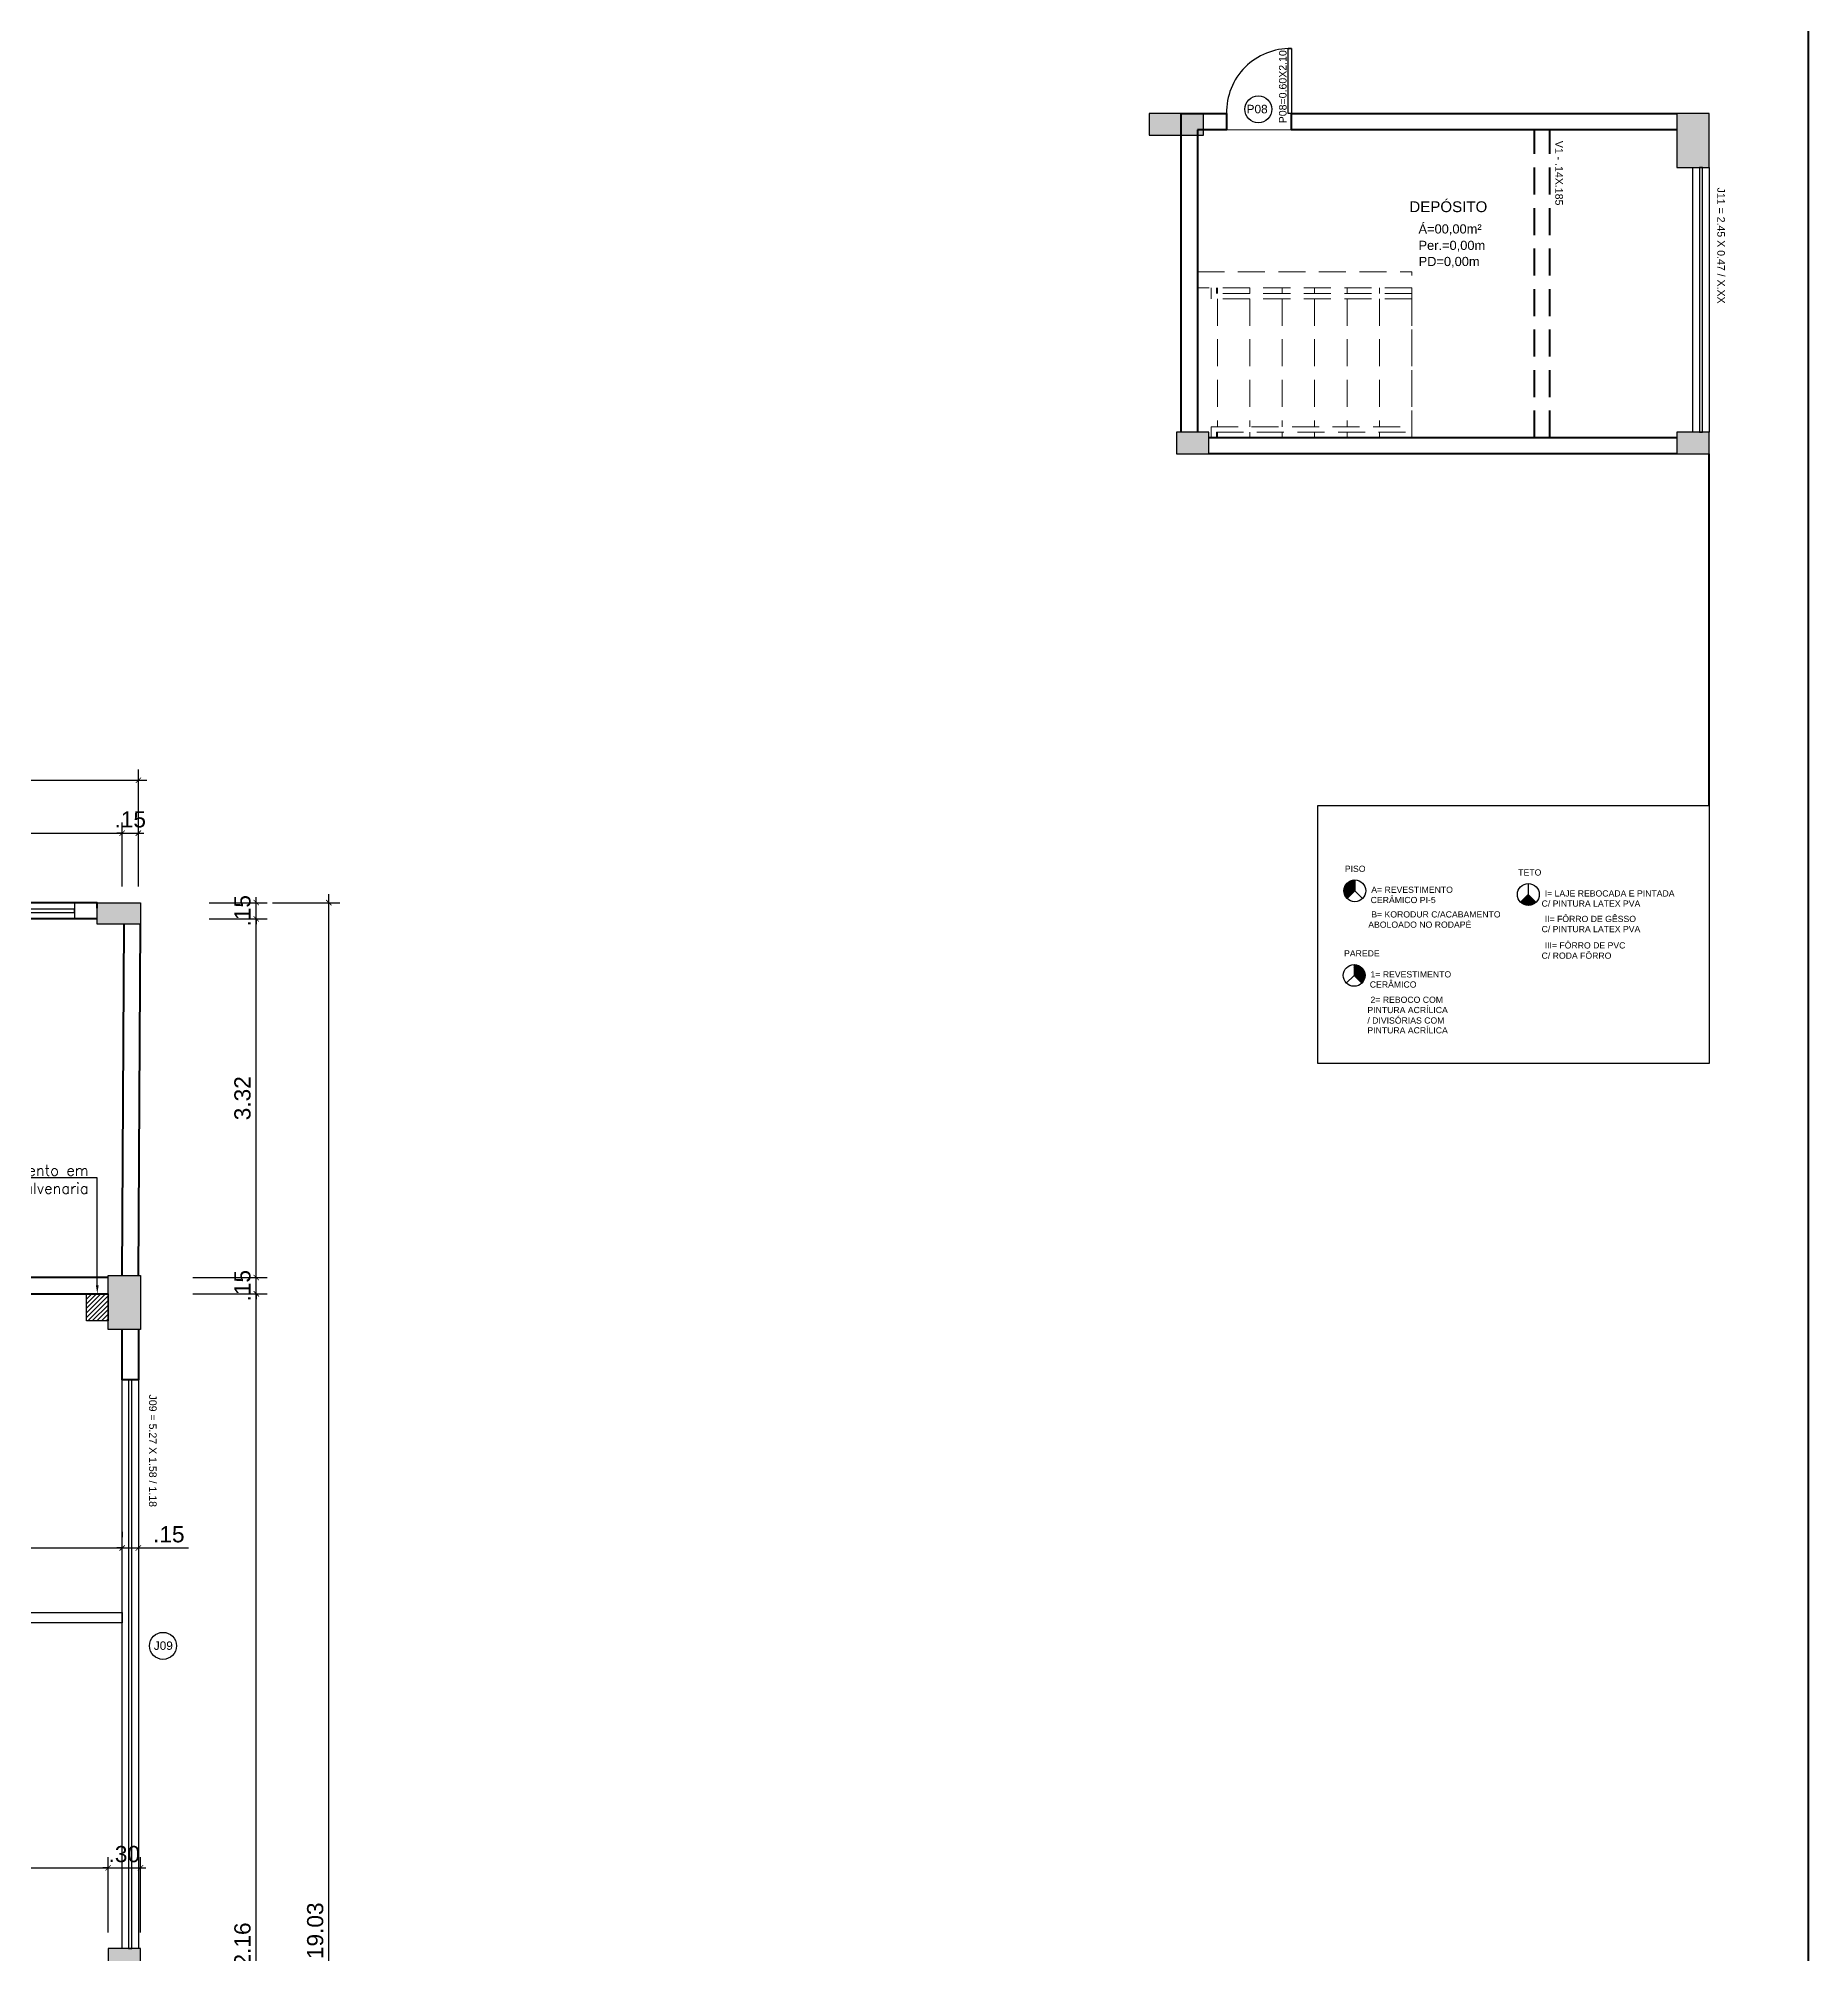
# Model space of a CAD drawing. Header units: metres. Extents: x -15851 to -15710, y 6781 to 6850.
# Drawn here: x -15793.91 to -15777.53, y 6796.44 to 6814.17 of the extents above; entities that cross this region are included whole.
import ezdxf
from ezdxf import colors
from ezdxf.entities.mleader import LeaderData, LeaderLine
from ezdxf.math import Vec2, Vec3

# ---------------------------------------------------------------- set-up
doc = ezdxf.new("R2010")
doc.units = ezdxf.units.M
doc.linetypes.add('HIDDEN', pattern=[0.375, 0.25, -0.125])
for name, color, linetype in [('02', 2, 'Continuous'), ('1', 1, 'Continuous'), ('ARCO', 1, 'Continuous'), ('Divisórias de Gesso Acartonado', 42, 'Continuous'), ('ESQUADRIAS', 2, 'Continuous'), ('pilares', 253, 'Continuous'), ('Shafts', 1, 'Continuous'), ('TEXTO', 7, 'Continuous'), ('Texto Esquadrias', 7, 'Continuous'), ('Texto Perimetro e Pé Direito', 7, 'Continuous')]:
    doc.layers.add(name, color=color, linetype=linetype)
for name, color, linetype, lineweight in [('cota', 18, 'Continuous', 9), ('linha', 1, 'Continuous', 9), ('Linha 1', 1, 'Continuous', 13), ('linha2', 2, 'Continuous', 20), ('parede', 8, 'Continuous', 80), ('PISO', 8, 'Continuous', 13)]:
    doc.layers.add(name, color=color, linetype=linetype, lineweight=lineweight)
doc.styles.add('AMBI', font='arial.ttf')
doc.styles.add('arial', font='arial.ttf')
doc.styles.add('romans', font='romans.shx')
doc.dimstyles.new('1-50', dxfattribs={"dimtxt": 0.15, "dimasz": 0.05, "dimexe": 0.1, "dimexo": 0.15, "dimgap": 0.05, "dimtad": 1, "dimzin": 4, "dimdsep": 46, "dimtxsty": 'arial', "dimblk": 'ARCHTICK', "dimcen": 0, "dimdle": 0.08, "dimclrd": 256, "dimclre": 256, "dimclrt": 256, "dimadec": 1, "dimazin": 0, "dimtfac": 1, "dimtix": 1, "dimtmove": 0, "dimatfit": 0, "dimldrblk": 'ARCHTICK', "dimfxl": 1, "dimtolj": 1, "dimarcsym": 0})

# ---------------------------------------------------------------- blocks, each defined once
blk = doc.blocks.new('_ArchTick')
at = {"color": 0, "linetype": 'ByBlock', "const_width": 0.15}
blk.add_lwpolyline([(-0.5, -0.5), (0.5, 0.5)], dxfattribs=at)
blk = doc.blocks.new('*D62')
at = {"layer": 'cota', "lineweight": -2, "transparency": 16777216}
for p, q in [((-15798.007, 6806.317), (-15798.007, 6806.91)), ((-15793.137, 6806.317), (-15793.137, 6806.91)), ((-15798.087, 6806.81), (-15793.057, 6806.81))]:
    blk.add_line(p, q, dxfattribs=at)
at = {"layer": 'Defpoints', "color": 0, "transparency": 16777216}
for p in [(-15793.137, 6806.81), (-15798.007, 6806.167), (-15793.137, 6806.167)]:
    blk.add_point(p, dxfattribs=at)
at = {"layer": 'cota', "lineweight": -2, "transparency": 16777216, "xscale": 0.05, "yscale": 0.05, "zscale": 0.05, "rotation": 180}
blk.add_blockref('_ArchTick', (-15798.007, 6806.81), dxfattribs=at)
at = {"layer": 'cota', "lineweight": -2, "transparency": 16777216, "xscale": 0.05, "yscale": 0.05, "zscale": 0.05}
blk.add_blockref('_ArchTick', (-15793.137, 6806.81), dxfattribs=at)
at = {"layer": 'cota', "transparency": 16777216, "insert": (-15795.572, 6806.937), "char_height": 0.15, "attachment_point": 5, "style": 'arial'}
blk.add_mtext('\\A1;4.87', dxfattribs=at)
blk = doc.blocks.new('*D63')
at = {"layer": 'cota', "lineweight": -2, "transparency": 16777216}
for p, q in [((-15817.147, 6806.317), (-15817.147, 6807.4)), ((-15792.987, 6806.317), (-15792.987, 6807.4)), ((-15817.227, 6807.3), (-15792.907, 6807.3))]:
    blk.add_line(p, q, dxfattribs=at)
at = {"layer": 'Defpoints', "color": 0, "transparency": 16777216}
for p in [(-15792.987, 6807.3), (-15817.147, 6806.167), (-15792.987, 6806.167)]:
    blk.add_point(p, dxfattribs=at)
at = {"layer": 'cota', "lineweight": -2, "transparency": 16777216, "xscale": 0.05, "yscale": 0.05, "zscale": 0.05, "rotation": 180}
blk.add_blockref('_ArchTick', (-15817.147, 6807.3), dxfattribs=at)
at = {"layer": 'cota', "lineweight": -2, "transparency": 16777216, "xscale": 0.05, "yscale": 0.05, "zscale": 0.05}
blk.add_blockref('_ArchTick', (-15792.987, 6807.3), dxfattribs=at)
at = {"layer": 'cota', "transparency": 16777216, "insert": (-15805.067, 6807.427), "char_height": 0.15, "attachment_point": 5, "style": 'arial'}
blk.add_mtext('\\A1;24.16', dxfattribs=at)
blk = doc.blocks.new('*D64')
at = {"layer": 'cota', "lineweight": -2, "transparency": 16777216}
for p, q in [((-15793.137, 6806.317), (-15793.137, 6806.91)), ((-15792.987, 6806.317), (-15792.987, 6806.91)), ((-15793.137, 6806.81), (-15793.187, 6806.81)), ((-15793.137, 6806.81), (-15792.987, 6806.81)), ((-15792.987, 6806.81), (-15792.937, 6806.81))]:
    blk.add_line(p, q, dxfattribs=at)
at = {"layer": 'Defpoints', "color": 0, "transparency": 16777216}
for p in [(-15792.987, 6806.81), (-15793.137, 6806.167), (-15792.987, 6806.167)]:
    blk.add_point(p, dxfattribs=at)
at = {"layer": 'cota', "lineweight": -2, "transparency": 16777216, "xscale": 0.05, "yscale": 0.05, "zscale": 0.05}
blk.add_blockref('_ArchTick', (-15793.137, 6806.81), dxfattribs=at)
at = {"layer": 'cota', "lineweight": -2, "transparency": 16777216, "xscale": 0.05, "yscale": 0.05, "zscale": 0.05, "rotation": 180}
blk.add_blockref('_ArchTick', (-15792.987, 6806.81), dxfattribs=at)
at = {"layer": 'cota', "transparency": 16777216, "insert": (-15793.062, 6806.937), "char_height": 0.15, "attachment_point": 5, "style": 'arial'}
blk.add_mtext('\\A1;.15', dxfattribs=at)
blk = doc.blocks.new('*D94')
at = {"layer": 'cota', "lineweight": -2, "transparency": 16777216}
for p, q in [((-15797.747, 6796.637), (-15797.747, 6797.334)), ((-15793.267, 6796.637), (-15793.267, 6797.334)), ((-15797.827, 6797.234), (-15793.187, 6797.234))]:
    blk.add_line(p, q, dxfattribs=at)
at = {"layer": 'Defpoints', "color": 0, "transparency": 16777216}
for p in [(-15793.267, 6797.234), (-15797.747, 6796.487), (-15793.267, 6796.487)]:
    blk.add_point(p, dxfattribs=at)
at = {"layer": 'cota', "lineweight": -2, "transparency": 16777216, "xscale": 0.05, "yscale": 0.05, "zscale": 0.05, "rotation": 180}
blk.add_blockref('_ArchTick', (-15797.747, 6797.234), dxfattribs=at)
at = {"layer": 'cota', "lineweight": -2, "transparency": 16777216, "xscale": 0.05, "yscale": 0.05, "zscale": 0.05}
blk.add_blockref('_ArchTick', (-15793.267, 6797.234), dxfattribs=at)
at = {"layer": 'cota', "transparency": 16777216, "insert": (-15795.507, 6797.361), "char_height": 0.15, "attachment_point": 5, "style": 'arial'}
blk.add_mtext('\\A1;4.48', dxfattribs=at)
blk = doc.blocks.new('*D95')
at = {"layer": 'cota', "lineweight": -2, "transparency": 16777216}
for p, q in [((-15793.267, 6796.637), (-15793.267, 6797.334)), ((-15792.967, 6796.637), (-15792.967, 6797.334)), ((-15793.267, 6797.234), (-15793.317, 6797.234)), ((-15793.267, 6797.234), (-15792.967, 6797.234)), ((-15792.967, 6797.234), (-15792.917, 6797.234))]:
    blk.add_line(p, q, dxfattribs=at)
at = {"layer": 'Defpoints', "color": 0, "transparency": 16777216}
for p in [(-15792.967, 6797.234), (-15793.267, 6796.487), (-15792.967, 6796.487)]:
    blk.add_point(p, dxfattribs=at)
at = {"layer": 'cota', "lineweight": -2, "transparency": 16777216, "xscale": 0.05, "yscale": 0.05, "zscale": 0.05}
blk.add_blockref('_ArchTick', (-15793.267, 6797.234), dxfattribs=at)
at = {"layer": 'cota', "lineweight": -2, "transparency": 16777216, "xscale": 0.05, "yscale": 0.05, "zscale": 0.05, "rotation": 180}
blk.add_blockref('_ArchTick', (-15792.967, 6797.234), dxfattribs=at)
at = {"layer": 'cota', "transparency": 16777216, "insert": (-15793.117, 6797.361), "char_height": 0.15, "attachment_point": 5, "style": 'arial'}
blk.add_mtext('\\A1;.30', dxfattribs=at)
blk = doc.blocks.new('*D107')
at = {"layer": 'cota', "lineweight": -2, "transparency": 16777216}
for p, q in [((-15791.896, 6790.307), (-15791.896, 6802.627)), ((-15792.482, 6802.547), (-15791.796, 6802.547)), ((-15792.482, 6790.387), (-15791.796, 6790.387))]:
    blk.add_line(p, q, dxfattribs=at)
at = {"layer": 'Defpoints', "color": 0, "transparency": 16777216}
for p in [(-15792.632, 6802.547), (-15791.896, 6802.547), (-15792.632, 6790.387)]:
    blk.add_point(p, dxfattribs=at)
at = {"layer": 'cota', "lineweight": -2, "transparency": 16777216, "xscale": 0.05, "yscale": 0.05, "zscale": 0.05}
for p, rotation in [((-15791.896, 6802.547), 90), ((-15791.896, 6790.387), 270)]:
    blk.add_blockref('_ArchTick', p, dxfattribs=dict(at, rotation=rotation))
at = {"layer": 'cota', "transparency": 16777216, "insert": (-15792.023, 6796.467), "char_height": 0.15, "attachment_point": 5, "rotation": 90, "style": 'arial'}
blk.add_mtext('\\A1;12.16', dxfattribs=at)
blk = doc.blocks.new('*D108')
at = {"layer": 'cota', "lineweight": -2, "transparency": 16777216}
for p, q in [((-15792.482, 6802.697), (-15791.796, 6802.697)), ((-15791.896, 6802.697), (-15791.896, 6802.747)), ((-15791.896, 6802.547), (-15791.896, 6802.697)), ((-15792.482, 6802.547), (-15791.796, 6802.547)), ((-15791.896, 6802.547), (-15791.896, 6802.497))]:
    blk.add_line(p, q, dxfattribs=at)
at = {"layer": 'Defpoints', "color": 0, "transparency": 16777216}
for p in [(-15792.632, 6802.697), (-15791.896, 6802.697), (-15792.632, 6802.547)]:
    blk.add_point(p, dxfattribs=at)
at = {"layer": 'cota', "lineweight": -2, "transparency": 16777216, "xscale": 0.05, "yscale": 0.05, "zscale": 0.05}
for p, rotation in [((-15791.896, 6802.697), 270), ((-15791.896, 6802.547), 90)]:
    blk.add_blockref('_ArchTick', p, dxfattribs=dict(at, rotation=rotation))
at = {"layer": 'cota', "transparency": 16777216, "insert": (-15792.023, 6802.622), "char_height": 0.15, "attachment_point": 5, "rotation": 90, "style": 'arial'}
blk.add_mtext('\\A1;.15', dxfattribs=at)
blk = doc.blocks.new('*D109')
at = {"layer": 'cota', "lineweight": -2, "transparency": 16777216}
for p, q in [((-15791.746, 6806.167), (-15791.124, 6806.167)), ((-15791.224, 6787.057), (-15791.224, 6806.247)), ((-15792.182, 6787.137), (-15791.124, 6787.137))]:
    blk.add_line(p, q, dxfattribs=at)
at = {"layer": 'Defpoints', "color": 0, "transparency": 16777216}
for p in [(-15791.896, 6806.167), (-15791.224, 6806.167), (-15792.332, 6787.137)]:
    blk.add_point(p, dxfattribs=at)
at = {"layer": 'cota', "lineweight": -2, "transparency": 16777216, "xscale": 0.05, "yscale": 0.05, "zscale": 0.05}
for p, rotation in [((-15791.224, 6806.167), 90), ((-15791.224, 6787.137), 270)]:
    blk.add_blockref('_ArchTick', p, dxfattribs=dict(at, rotation=rotation))
at = {"layer": 'cota', "transparency": 16777216, "insert": (-15791.35, 6796.652), "char_height": 0.15, "attachment_point": 5, "rotation": 90, "style": 'arial'}
blk.add_mtext('\\A1;19.03', dxfattribs=at)
blk = doc.blocks.new('*D131')
at = {"layer": 'cota', "lineweight": -2, "transparency": 16777216}
for p, q in [((-15800.077, 6800.387), (-15800.077, 6800.095)), ((-15793.137, 6800.345), (-15793.137, 6800.295)), ((-15800.157, 6800.195), (-15793.057, 6800.195))]:
    blk.add_line(p, q, dxfattribs=at)
at = {"layer": 'Defpoints', "color": 0, "transparency": 16777216}
for p in [(-15800.077, 6800.537), (-15793.137, 6800.195), (-15793.137, 6800.195)]:
    blk.add_point(p, dxfattribs=at)
at = {"layer": 'cota', "lineweight": -2, "transparency": 16777216, "xscale": 0.05, "yscale": 0.05, "zscale": 0.05, "rotation": 180}
blk.add_blockref('_ArchTick', (-15800.077, 6800.195), dxfattribs=at)
at = {"layer": 'cota', "lineweight": -2, "transparency": 16777216, "xscale": 0.05, "yscale": 0.05, "zscale": 0.05}
blk.add_blockref('_ArchTick', (-15793.137, 6800.195), dxfattribs=at)
at = {"layer": 'cota', "transparency": 16777216, "insert": (-15796.607, 6800.321), "char_height": 0.15, "attachment_point": 5, "style": 'arial'}
blk.add_mtext('\\A1;6.94', dxfattribs=at)
blk = doc.blocks.new('*D132')
at = {"layer": 'cota', "lineweight": -2, "transparency": 16777216}
for p, q in [((-15793.137, 6800.345), (-15793.137, 6800.295)), ((-15792.987, 6800.345), (-15792.987, 6800.295)), ((-15793.137, 6800.195), (-15793.187, 6800.195)), ((-15793.137, 6800.195), (-15792.987, 6800.195)), ((-15792.987, 6800.195), (-15792.523, 6800.195))]:
    blk.add_line(p, q, dxfattribs=at)
at = {"layer": 'Defpoints', "color": 0, "transparency": 16777216}
for p in [(-15793.137, 6800.195), (-15792.987, 6800.195), (-15792.987, 6800.195)]:
    blk.add_point(p, dxfattribs=at)
at = {"layer": 'cota', "lineweight": -2, "transparency": 16777216, "xscale": 0.05, "yscale": 0.05, "zscale": 0.05}
blk.add_blockref('_ArchTick', (-15793.137, 6800.195), dxfattribs=at)
at = {"layer": 'cota', "lineweight": -2, "transparency": 16777216, "xscale": 0.05, "yscale": 0.05, "zscale": 0.05, "rotation": 180}
blk.add_blockref('_ArchTick', (-15792.987, 6800.195), dxfattribs=at)
at = {"layer": 'cota', "transparency": 16777216, "insert": (-15792.705, 6800.321), "char_height": 0.15, "attachment_point": 5, "style": 'arial'}
blk.add_mtext('\\A1;.15', dxfattribs=at)
blk = doc.blocks.new('*D144')
at = {"layer": 'cota', "lineweight": -2, "transparency": 16777216}
for p, q in [((-15792.332, 6806.017), (-15791.796, 6806.017)), ((-15791.896, 6802.617), (-15791.896, 6806.097)), ((-15792.332, 6802.697), (-15791.796, 6802.697))]:
    blk.add_line(p, q, dxfattribs=at)
at = {"layer": 'Defpoints', "color": 0, "transparency": 16777216}
for p in [(-15792.482, 6806.017), (-15791.896, 6806.017), (-15792.482, 6802.697)]:
    blk.add_point(p, dxfattribs=at)
at = {"layer": 'cota', "lineweight": -2, "transparency": 16777216, "xscale": 0.05, "yscale": 0.05, "zscale": 0.05}
for p, rotation in [((-15791.896, 6806.017), 90), ((-15791.896, 6802.697), 270)]:
    blk.add_blockref('_ArchTick', p, dxfattribs=dict(at, rotation=rotation))
at = {"layer": 'cota', "transparency": 16777216, "insert": (-15792.023, 6804.357), "char_height": 0.15, "attachment_point": 5, "rotation": 90, "style": 'arial'}
blk.add_mtext('\\A1;3.32', dxfattribs=at)
blk = doc.blocks.new('*D145')
at = {"layer": 'cota', "lineweight": -2, "transparency": 16777216}
for p, q in [((-15792.332, 6806.167), (-15791.796, 6806.167)), ((-15791.896, 6806.167), (-15791.896, 6806.217)), ((-15791.896, 6806.017), (-15791.896, 6806.167)), ((-15792.332, 6806.017), (-15791.796, 6806.017)), ((-15791.896, 6806.017), (-15791.896, 6805.967))]:
    blk.add_line(p, q, dxfattribs=at)
at = {"layer": 'Defpoints', "color": 0, "transparency": 16777216}
for p in [(-15792.482, 6806.167), (-15791.896, 6806.167), (-15792.482, 6806.017)]:
    blk.add_point(p, dxfattribs=at)
at = {"layer": 'cota', "lineweight": -2, "transparency": 16777216, "xscale": 0.05, "yscale": 0.05, "zscale": 0.05}
for p, rotation in [((-15791.896, 6806.167), 270), ((-15791.896, 6806.017), 90)]:
    blk.add_blockref('_ArchTick', p, dxfattribs=dict(at, rotation=rotation))
at = {"layer": 'cota', "transparency": 16777216, "insert": (-15792.023, 6806.092), "char_height": 0.15, "attachment_point": 5, "rotation": 90, "style": 'arial'}
blk.add_mtext('\\A1;.15', dxfattribs=at)

msp = doc.modelspace()

# ---------------------------------------------------------------- hatches: boundary and pattern name
at = {"layer": '1'}
h = msp.add_hatch(dxfattribs=at)
h.set_pattern_fill('ANSI31,_O', color=256, scale=0.028707)
h.set_pattern_definition([(45, (-16194.164242, 6771.919072), (-0.002537402225, 0.002537402225), [])])
h.paths.add_polyline_path([(-15781.73, 6806.377, 0.414214), (-15781.831, 6806.277, 0.198104), (-15781.801, 6806.206), (-15781.73, 6806.277)])
h = msp.add_hatch(dxfattribs=at)
h.set_pattern_fill('ANSI31,_O', color=256, scale=0.028707)
h.set_pattern_definition([(45, (-16195.3233634, 6772.08595), (-0.002537402225, 0.002537402225), [])])
h.paths.add_polyline_path([(-15780.054, 6806.172), (-15780.125, 6806.243), (-15780.197, 6806.172, 0.41563)])
h = msp.add_hatch(dxfattribs=at)
h.set_pattern_fill('ANSI31,_O', color=256, scale=0.028707)
h.set_pattern_definition([(45, (-16195.4315195, 6771.3371796), (-0.002537402225, 0.002537402225), [])])
h.paths.add_polyline_path([(-15781.666, 6805.423, 0.198465), (-15781.637, 6805.494, 0.414214), (-15781.737, 6805.594), (-15781.737, 6805.494)])
at = {"layer": 'pilares'}
for points in [[(-15783.132, 6813.471), (-15783.632, 6813.471), (-15783.632, 6813.271), (-15783.132, 6813.271)], [(-15778.452, 6813.471), (-15778.752, 6813.471), (-15778.752, 6812.971), (-15778.452, 6812.971)]]:
    msp.add_hatch(color=256, dxfattribs=at).paths.add_polyline_path(points)
h = msp.add_hatch(color=256, dxfattribs=at)
h.paths.add_polyline_path([(-15778.452, 6810.521), (-15778.752, 6810.521), (-15778.752, 6810.321), (-15778.452, 6810.321)])
h.paths.add_polyline_path([(-15783.082, 6810.521), (-15783.382, 6810.521), (-15783.382, 6810.321), (-15783.082, 6810.321)])
h = msp.add_hatch(color=256, dxfattribs=at)
h.paths.add_polyline_path([(-15792.967, 6790.387), (-15793.267, 6790.387), (-15793.267, 6789.887), (-15792.967, 6789.887)])
h.paths.add_polyline_path([(-15792.967, 6796.487), (-15793.267, 6796.487), (-15793.267, 6795.987), (-15792.967, 6795.987)])
h.paths.add_polyline_path([(-15792.967, 6802.717), (-15793.267, 6802.717), (-15793.267, 6802.217), (-15792.967, 6802.217)])
h.paths.add_polyline_path([(-15797.747, 6802.717), (-15798.047, 6802.717), (-15798.047, 6802.217), (-15797.747, 6802.217)])
h.paths.add_polyline_path([(-15797.747, 6796.487), (-15798.047, 6796.487), (-15798.047, 6795.987), (-15797.747, 6795.987)])
h.paths.add_polyline_path([(-15797.747, 6790.387), (-15798.047, 6790.387), (-15798.047, 6789.887), (-15797.747, 6789.887)])
h.paths.add_polyline_path([(-15797.897, 6787.337), (-15798.197, 6787.337), (-15798.197, 6787.137), (-15797.897, 6787.137)])
h.paths.add_polyline_path([(-15802.527, 6787.337), (-15802.827, 6787.337), (-15802.827, 6787.137), (-15802.527, 6787.137)])
h.paths.add_polyline_path([(-15805.217, 6787.337), (-15805.517, 6787.337), (-15805.517, 6787.137), (-15805.217, 6787.137)])
h.paths.add_polyline_path([(-15807.307, 6790.387), (-15807.607, 6790.387), (-15807.607, 6789.887), (-15807.307, 6789.887)])
h.paths.add_polyline_path([(-15812.087, 6790.387), (-15812.387, 6790.387), (-15812.387, 6790.237), (-15812.387, 6789.887), (-15812.087, 6789.887)])
h.paths.add_polyline_path([(-15816.867, 6790.387), (-15817.167, 6790.387), (-15817.167, 6789.887), (-15816.867, 6789.887)])
h.paths.add_polyline_path([(-15816.867, 6796.487), (-15817.167, 6796.487), (-15817.167, 6795.987), (-15816.867, 6795.987)])
h.paths.add_polyline_path([(-15812.087, 6796.487), (-15812.387, 6796.487), (-15812.387, 6795.987), (-15812.087, 6795.987)])
h.paths.add_polyline_path([(-15807.307, 6796.487), (-15807.607, 6796.487), (-15807.607, 6795.987), (-15807.307, 6795.987)])
h.paths.add_polyline_path([(-15802.527, 6796.487), (-15802.827, 6796.487), (-15802.827, 6795.987), (-15802.527, 6795.987)])
h.paths.add_polyline_path([(-15800.077, 6800.737), (-15800.377, 6800.737), (-15800.377, 6800.537), (-15800.077, 6800.537)])
h.paths.add_polyline_path([(-15802.642, 6802.717), (-15802.942, 6802.717), (-15802.942, 6802.217), (-15802.642, 6802.217)])
h.paths.add_polyline_path([(-15804.917, 6800.737), (-15805.217, 6800.737), (-15805.217, 6800.537), (-15804.917, 6800.537)])
h.paths.add_polyline_path([(-15809.757, 6800.737), (-15810.057, 6800.737), (-15810.057, 6800.537), (-15809.757, 6800.537)])
h.paths.add_polyline_path([(-15807.112, 6802.717), (-15807.412, 6802.717), (-15807.412, 6802.217), (-15807.112, 6802.217)])
h.paths.add_polyline_path([(-15812.087, 6802.717), (-15812.387, 6802.717), (-15812.387, 6802.217), (-15812.087, 6802.217)])
h.paths.add_polyline_path([(-15816.867, 6802.717), (-15817.167, 6802.717), (-15817.167, 6802.217), (-15816.867, 6802.217)])
h.paths.add_polyline_path([(-15811.737, 6806.167), (-15812.137, 6806.167), (-15812.137, 6805.967), (-15811.737, 6805.967)])
h.paths.add_polyline_path([(-15807.257, 6806.167), (-15807.657, 6806.167), (-15807.657, 6805.967), (-15807.257, 6805.967)])
h.paths.add_polyline_path([(-15802.477, 6806.167), (-15802.877, 6806.167), (-15802.877, 6805.967), (-15802.477, 6805.967)])
h.paths.add_polyline_path([(-15798.007, 6806.167), (-15798.407, 6806.167), (-15798.407, 6805.967), (-15798.007, 6805.967)])
at = {"layer": 'pilares', "true_color": 0x939598, "transparency": 33554666}
h = msp.add_hatch(color=252, dxfattribs=at)
h.dxf.hatch_style = 1
h.paths.add_polyline_path([(-15792.967, 6805.967), (-15792.967, 6806.167), (-15793.367, 6806.167), (-15793.367, 6805.967)])
at = {"layer": 'Shafts'}
h = msp.add_hatch(dxfattribs=at)
h.set_pattern_fill('_USER', color=256, scale=0.03, angle=45, style=0, pattern_type=0)
h.set_pattern_definition([(45, (0, 0), (-0.021213203436, 0.021213203436), [])])
h.paths.add_polyline_path([(-15793.267, 6802.547), (-15793.467, 6802.547), (-15793.467, 6802.297), (-15793.267, 6802.297)])

# ---------------------------------------------------------------- linework, layer by layer
at = {"layer": '1'}
for p, q in [((-15781.73, 6806.377), (-15781.73, 6806.277)), ((-15780.125, 6806.343), (-15780.125, 6806.243)), ((-15781.73, 6806.277), (-15781.801, 6806.206)), ((-15781.73, 6806.277), (-15781.659, 6806.206)), ((-15780.125, 6806.243), (-15780.197, 6806.172)), ((-15780.125, 6806.243), (-15780.054, 6806.172)), ((-15781.737, 6805.494), (-15781.809, 6805.423)), ((-15781.737, 6805.594), (-15781.737, 6805.494)), ((-15781.737, 6805.494), (-15781.666, 6805.423))]:
    msp.add_line(p, q, dxfattribs=at)
for centre in [(-15781.73, 6806.277), (-15780.125, 6806.243), (-15781.737, 6805.494)]:
    msp.add_circle(centre, 0.101, dxfattribs=at)
at = {"layer": 'ARCO'}
msp.add_arc((-15782.332, 6813.486), 0.585, 88.5312, 181.4688, dxfattribs=at)
at = {"layer": 'Divisórias de Gesso Acartonado'}
msp.add_lwpolyline([(-15797.887, 6799.597), (-15793.137, 6799.597), (-15793.137, 6799.502), (-15797.887, 6799.502)], dxfattribs=at)
at = {"layer": 'ESQUADRIAS'}
for points in [[(-15782.347, 6813.471), (-15782.347, 6814.071), (-15782.317, 6814.071), (-15782.317, 6813.471)], [(-15778.512, 6810.521), (-15778.512, 6812.971), (-15778.542, 6812.971), (-15778.542, 6810.521)], [(-15793.577, 6806.107), (-15797.337, 6806.107), (-15797.337, 6806.077), (-15793.577, 6806.077)], [(-15793.077, 6801.752), (-15793.077, 6796.487), (-15793.047, 6796.487), (-15793.047, 6801.752)]]:
    msp.add_lwpolyline(points, close=True, dxfattribs=at)
at = {"layer": 'ESQUADRIAS', "color": 1}
for points in [[(-15778.602, 6810.521), (-15778.602, 6812.971), (-15778.452, 6812.971), (-15778.452, 6810.521)], [(-15793.577, 6806.017), (-15797.337, 6806.017), (-15797.337, 6806.167), (-15793.577, 6806.167)], [(-15793.137, 6801.752), (-15792.987, 6801.752), (-15792.987, 6796.487), (-15793.137, 6796.487)]]:
    msp.add_lwpolyline(points, close=True, dxfattribs=at)
at = {"layer": 'linha', "color": 253, "linetype": 'HIDDEN'}
for p, q in [((-15783.002, 6811.856), (-15783.002, 6811.806)), ((-15782.702, 6811.856), (-15782.702, 6811.806)), ((-15782.402, 6811.856), (-15782.402, 6811.806)), ((-15782.102, 6811.856), (-15782.102, 6811.806)), ((-15781.802, 6811.856), (-15781.802, 6811.806)), ((-15781.502, 6811.856), (-15781.502, 6811.806)), ((-15781.202, 6811.856), (-15781.202, 6811.806)), ((-15783.002, 6811.756), (-15783.002, 6810.571)), ((-15783.002, 6811.756), (-15783.002, 6810.571)), ((-15782.702, 6811.756), (-15782.702, 6810.571)), ((-15782.402, 6811.756), (-15782.402, 6810.571)), ((-15782.102, 6811.756), (-15782.102, 6810.571)), ((-15781.802, 6811.756), (-15781.802, 6810.571)), ((-15781.502, 6811.756), (-15781.502, 6810.571))]:
    msp.add_line(p, q, dxfattribs=at)
at = {"layer": 'linha', "color": 253}
for p, q in [((-15783.002, 6810.521), (-15783.002, 6810.471)), ((-15783.002, 6810.521), (-15783.002, 6810.471)), ((-15782.702, 6810.521), (-15782.702, 6810.471)), ((-15782.702, 6810.521), (-15782.702, 6810.471)), ((-15782.402, 6810.521), (-15782.402, 6810.471)), ((-15782.402, 6810.521), (-15782.402, 6810.471)), ((-15782.102, 6810.521), (-15782.102, 6810.471)), ((-15782.102, 6810.521), (-15782.102, 6810.471)), ((-15781.802, 6810.521), (-15781.802, 6810.471)), ((-15781.802, 6810.521), (-15781.802, 6810.471)), ((-15781.502, 6810.521), (-15781.502, 6810.471)), ((-15781.202, 6810.521), (-15781.202, 6810.471))]:
    msp.add_line(p, q, dxfattribs=at)
at = {"layer": 'linha2', "color": 253, "linetype": 'HIDDEN'}
for p, q in [((-15781.202, 6810.471), (-15781.202, 6812.006)), ((-15781.202, 6811.756), (-15781.202, 6810.571))]:
    msp.add_line(p, q, dxfattribs=at)
for points in [[(-15783.187, 6812.006), (-15781.202, 6812.006)], [(-15781.202, 6811.856), (-15783.187, 6811.856)], [(-15781.202, 6811.756), (-15783.061, 6811.756), (-15783.061, 6811.856)], [(-15781.202, 6811.806), (-15783.011, 6811.806), (-15783.011, 6811.856)], [(-15783.061, 6810.471), (-15783.061, 6810.571), (-15781.202, 6810.571)], [(-15783.011, 6810.471), (-15783.011, 6810.521), (-15781.202, 6810.521)]]:
    msp.add_lwpolyline(points, dxfattribs=at)
at = {"layer": 'parede', "linetype": 'HIDDEN'}
for p, q in [((-15780.067, 6810.471), (-15780.067, 6813.321)), ((-15779.927, 6810.471), (-15779.927, 6813.321))]:
    msp.add_line(p, q, dxfattribs=at)
at = {"layer": 'parede'}
for p, q in [((-15783.082, 6810.471), (-15778.752, 6810.471)), ((-15778.752, 6810.321), (-15783.082, 6810.321)), ((-15778.452, 6807.065), (-15778.452, 6810.321)), ((-15793.367, 6806.017), (-15798.007, 6806.017))]:
    msp.add_line(p, q, dxfattribs=at)
at = {"layer": 'parede', "color": 1, "linetype": 'ByBlock'}
msp.add_lwpolyline([(-15833.623, 6781.303), (-15777.531, 6781.303), (-15777.531, 6843.621), (-15833.623, 6843.621)], close=True, dxfattribs=at)
at = {"layer": 'parede'}
for points in [[(-15783.337, 6813.471), (-15782.917, 6813.471), (-15782.917, 6813.321), (-15783.187, 6813.321)], [(-15783.337, 6810.521), (-15783.337, 6813.471)], [(-15778.752, 6813.321), (-15782.317, 6813.321), (-15782.317, 6813.471), (-15778.752, 6813.471)], [(-15783.187, 6813.321), (-15783.187, 6810.521)], [(-15793.367, 6806.117), (-15793.367, 6806.167), (-15798.007, 6806.167), (-15798.007, 6806.117)], [(-15793.137, 6802.717), (-15793.117, 6805.967)], [(-15792.987, 6802.717), (-15792.967, 6805.967)], [(-15793.267, 6802.697), (-15797.312, 6802.697), (-15797.312, 6802.547), (-15793.267, 6802.547)], [(-15792.987, 6802.217), (-15792.987, 6801.752), (-15793.137, 6801.752), (-15793.137, 6802.217)]]:
    msp.add_lwpolyline(points, dxfattribs=at)
at = {"layer": 'pilares'}
for points in [[(-15783.632, 6813.271), (-15783.132, 6813.271), (-15783.132, 6813.471), (-15783.632, 6813.471)], [(-15778.752, 6812.971), (-15778.452, 6812.971), (-15778.452, 6813.471), (-15778.752, 6813.471)], [(-15783.382, 6810.321), (-15783.082, 6810.321), (-15783.082, 6810.521), (-15783.382, 6810.521)], [(-15778.752, 6810.321), (-15778.452, 6810.321), (-15778.452, 6810.521), (-15778.752, 6810.521)], [(-15793.367, 6806.167), (-15792.967, 6806.167), (-15792.967, 6805.967), (-15793.367, 6805.967)], [(-15793.267, 6802.717), (-15792.967, 6802.717), (-15792.967, 6802.217), (-15793.267, 6802.217)], [(-15793.267, 6795.987), (-15792.967, 6795.987), (-15792.967, 6796.487), (-15793.267, 6796.487)]]:
    msp.add_lwpolyline(points, close=True, dxfattribs=at)
at = {"layer": 'PISO'}
msp.add_line((-15782.917, 6813.321), (-15782.317, 6813.321), dxfattribs=at)
at = {"layer": 'Shafts'}
msp.add_lwpolyline([(-15793.467, 6802.547), (-15793.267, 6802.547), (-15793.267, 6802.297), (-15793.467, 6802.297)], close=True, dxfattribs=at)
at = {"layer": 'TEXTO'}
msp.add_lwpolyline([(-15782.073, 6807.065), (-15778.452, 6807.065), (-15778.452, 6804.68), (-15782.073, 6804.68)], close=True, dxfattribs=at)
at = {"layer": 'Texto Esquadrias'}
for centre in [(-15782.623, 6813.51), (-15792.759, 6799.289)]:
    msp.add_circle(centre, 0.125, dxfattribs=at)

# ---------------------------------------------------------------- texts
at = {"layer": '02', "style": 'arial'}
for s, height, p in [('PISO', 0.0574, (-15781.823, 6806.452)), ('TETO', 0.0574, (-15780.218, 6806.418)), (' CERÂMICO PI-5', 0.05741, (-15781.606, 6806.163)), ('A= REVESTIMENTO', 0.05741, (-15781.578, 6806.258)), ('C/ PINTURA LATEX PVA', 0.05741, (-15780.002, 6806.13)), ('I= LAJE REBOCADA E PINTADA', 0.05741, (-15779.973, 6806.224)), ('ABOLOADO NO RODAPÉ', 0.05741, (-15781.606, 6805.935)), ('B= KORODUR C/ACABAMENTO', 0.05741, (-15781.578, 6806.03)), ('II= FÔRRO DE GÊSSO ', 0.05741, (-15779.973, 6805.988)), ('C/ PINTURA LATEX PVA', 0.05741, (-15780.002, 6805.894)), ('III= FÔRRO DE PVC ', 0.05741, (-15779.973, 6805.743)), ('PAREDE', 0.0574, (-15781.83, 6805.669)), ('C/ RODA FÔRRO', 0.05741, (-15780.002, 6805.648)), (' CERÂMICO ', 0.0574, (-15781.614, 6805.381)), ('1= REVESTIMENTO', 0.05741, (-15781.585, 6805.475)), ('2= REBOCO COM', 0.05741, (-15781.585, 6805.24)), ('/ DIVISÓRIAS COM', 0.05741, (-15781.614, 6805.048)), ('PINTURA ACRÍLICA', 0.05741, (-15781.614, 6805.145)), ('PINTURA ACRÍLICA', 0.05741, (-15781.614, 6804.957))]:
    msp.add_text(s, height=height, dxfattribs=at).set_placement(p)
at = {"layer": 'TEXTO', "color": 2, "style": 'AMBI'}
for s, height, p in [('DEPÓSITO', 0.1, (-15781.226, 6812.558)), ('Á=00,00m²', 0.085, (-15781.141, 6812.36))]:
    msp.add_text(s, height=height, dxfattribs=at).set_placement(p)
at = {"layer": 'Texto Esquadrias', "char_height": 0.07, "style": 'AMBI'}
for s, insert, width, attachment_point, rotation in [('P08=0.60X2.10', (-15782.432, 6814.057), 0.69958, 3, 90), ('V1 - .14X.185', (-15779.805, 6813.218), 0.90231, 1, 270), ('J11 = 2.45 X 0.47 / X.XX', (-15778.306, 6812.785), 1.0961, 1, 270), ('J09 = 5.27 X 1.58 / 1.18', (-15792.818, 6801.615), 1.04228, 1, 270)]:
    msp.add_mtext(s, dxfattribs=dict(at, insert=insert, width=width, attachment_point=attachment_point, rotation=rotation))
at = {"layer": 'Texto Esquadrias', "char_height": 0.0783, "width": 1.16629, "style": 'AMBI'}
for s, insert, attachment_point in [('P08', (-15782.537, 6813.551), 3), ('J09', (-15792.844, 6799.33), 1)]:
    msp.add_mtext(s, dxfattribs=dict(at, insert=insert, attachment_point=attachment_point))
at = {"layer": 'Texto Perimetro e Pé Direito', "color": 2, "style": 'AMBI'}
for s, p in [('Per.=0,00m', (-15781.141, 6812.208)), ('PD=0,00m', (-15781.14, 6812.059))]:
    msp.add_text(s, height=0.085, dxfattribs=at).set_placement(p)

# ---------------------------------------------------------------- dimensions: what is measured, and where the dimension line sits
at = {"layer": 'cota'}
for base, p1, p2, picture, middle in [((-15792.987, 6807.3), (-15817.147, 6806.167), (-15792.987, 6806.167), '*D63', (-15805.067, 6807.427)), ((-15793.137, 6806.81), (-15798.007, 6806.167), (-15793.137, 6806.167), '*D62', (-15795.572, 6806.937)), ((-15792.987, 6806.81), (-15793.137, 6806.167), (-15792.987, 6806.167), '*D64', (-15793.062, 6806.937)), ((-15793.137, 6800.195), (-15800.077, 6800.537), (-15793.137, 6800.195), '*D131', (-15796.607, 6800.321)), ((-15793.267, 6797.234), (-15797.747, 6796.487), (-15793.267, 6796.487), '*D94', (-15795.507, 6797.361)), ((-15792.967, 6797.234), (-15793.267, 6796.487), (-15792.967, 6796.487), '*D95', (-15793.117, 6797.361))]:
    dim = msp.add_linear_dim(base=base, p1=p1, p2=p2, dimstyle='1-50', dxfattribs=at)
    dim.commit()
    dim.dimension.update_dxf_attribs({"geometry": picture, "text_midpoint": middle})
for base, p1, p2, picture, middle in [((-15791.896, 6806.167), (-15792.482, 6806.017), (-15792.482, 6806.167), '*D145', (-15792.023, 6806.092)), ((-15791.224, 6806.167), (-15792.332, 6787.137), (-15791.896, 6806.167), '*D109', (-15791.35, 6796.652)), ((-15791.896, 6806.017), (-15792.482, 6802.697), (-15792.482, 6806.017), '*D144', (-15792.023, 6804.357)), ((-15791.896, 6802.697), (-15792.632, 6802.547), (-15792.632, 6802.697), '*D108', (-15792.023, 6802.622)), ((-15791.896, 6802.547), (-15792.632, 6790.387), (-15792.632, 6802.547), '*D107', (-15792.023, 6796.467))]:
    dim = msp.add_linear_dim(base=base, p1=p1, p2=p2, angle=90, dimstyle='1-50', dxfattribs=at)
    dim.commit()
    dim.dimension.update_dxf_attribs({"geometry": picture, "text_midpoint": middle})
dim = msp.add_linear_dim(base=(-15792.987, 6800.195), p1=(-15793.137, 6800.195), p2=(-15792.987, 6800.195), dimstyle='1-50', dxfattribs=at)
dim.commit()
dim.dimension.update_dxf_attribs({"geometry": '*D132', "text_midpoint": (-15792.705, 6800.195), "dimtype": 160})

# ---------------------------------------------------------------- leaders
at = {"layer": 'Linha 1'}
ml = msp.add_multileader_mtext('Standard', dxfattribs=at)
ml.set_content('Enchimento em \\Palvenaria', color=2, style='romans')
ml.set_leader_properties(color=1)
ml.build(insert=Vec2(0, 0))
ml.multileader.update_dxf_attribs({"text_right_attachment_type": 6, "dogleg_length": 3, "arrow_head_size": 0.08})
ctx = ml.context
ctx.base_point, ctx.char_height, ctx.arrow_head_size, ctx.landing_gap_size, ctx.plane_origin = Vec3(-15794.649, 6803.69), 0.1, 0.08, 0.05, Vec3(-15793.367, 6802.547)
ctx.right_attachment, ctx.text_align_type = 6, 2
notes = []
notes.append((ctx, [(0, (1, 1, 0), (-15793.367, 6803.62), (-1, 0), 0.03, [(0, [(-15793.367, 6802.547)], 0, [])])]))
ctx.mtext.insert, ctx.mtext.width, ctx.mtext.alignment, ctx.mtext.flow_direction = Vec3(-15793.447, 6803.74), 2.62727, 3, 5
for ctx, leaders in notes:
    for number, flags, end, landing, length, lines in leaders:
        leader = LeaderData()
        leader.index, (leader.has_last_leader_line, leader.has_dogleg_vector, leader.attachment_direction) = number, flags
        leader.last_leader_point, leader.dogleg_vector, leader.dogleg_length = Vec3(end), Vec3(landing), length
        for number, points, colour, breaks in lines:
            line = LeaderLine()
            line.index, line.vertices, line.color, line.breaks = number, Vec3.list(points), colors.encode_raw_color(colour), breaks
            leader.lines.append(line)
        ctx.leaders.append(leader)

doc.saveas('drawing.dxf')
